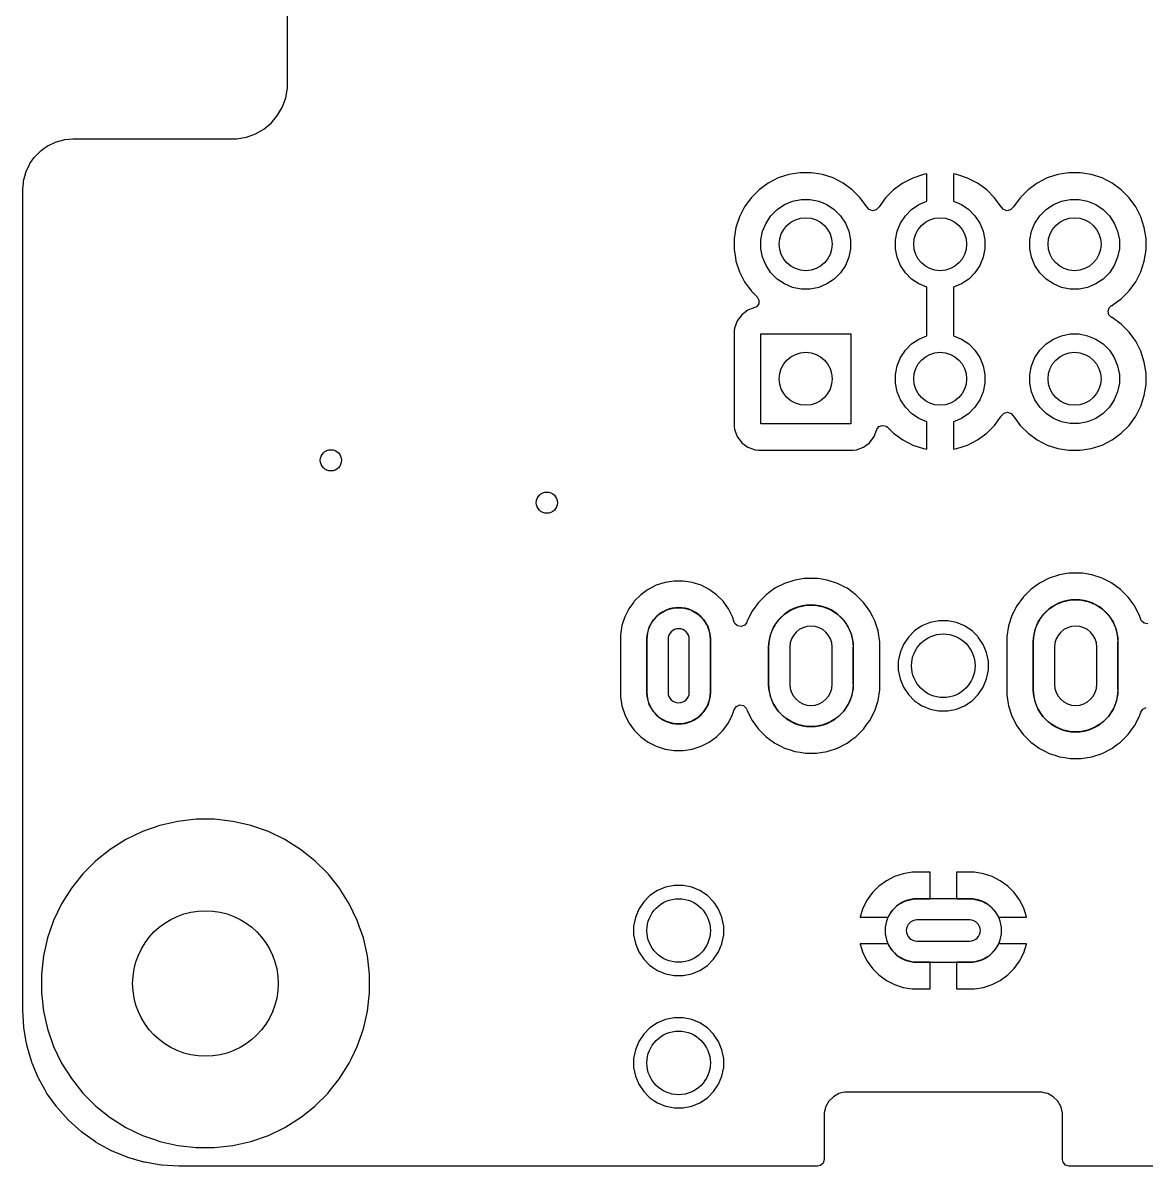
# Model space of a CAD drawing. Header units: inches. Extents: x 1.91 to 4.47, y -4.27 to -2.07.
# Drawn here: x 1.911 to 2.747, y -4.27 to -3.42 of the extents above; entities that cross this region are included whole.
import ezdxf

# ---------------------------------------------------------------- set-up
doc = ezdxf.new("R2010")
doc.units = ezdxf.units.IN
doc.header["$MEASUREMENT"] = 0
doc.layers.add('BLACK', color=250, linetype='CONTINUOUS')

msp = doc.modelspace()

# ---------------------------------------------------------------- linework, layer by layer
at = {"layer": 'BLACK', "linetype": 'CONTINUOUS'}
for p, q in [((2.10829, -3.46392), (2.10829, -2.87319)), ((2.10829, -3.46457), (2.10829, -3.46392)), ((2.10829, -3.46819), (2.10829, -3.46457)), ((2.10456, -3.48211), (2.10703, -3.47531)), ((2.10703, -3.47531), (2.10829, -3.46819)), ((2.10094, -3.48838), (2.10456, -3.48211)), ((2.09629, -3.49392), (2.10094, -3.48838)), ((2.08447, -3.50219), (2.09074, -3.49858)), ((2.09074, -3.49858), (2.09629, -3.49392)), ((1.93051, -3.51075), (1.93565, -3.50836)), ((1.93565, -3.50836), (1.93645, -3.50807)), ((1.93645, -3.50807), (1.94192, -3.5066)), ((1.94192, -3.5066), (1.94275, -3.50646)), ((1.94275, -3.50646), (1.94861, -3.50594)), ((1.94861, -3.50594), (1.94903, -3.50593)), ((1.94903, -3.50593), (2.07055, -3.50593)), ((2.07055, -3.50593), (2.07767, -3.50467)), ((2.07055, -3.50593), (2.07055, -3.50593)), ((2.07767, -3.50467), (2.08447, -3.50219)), ((1.91994, -3.51963), (1.92048, -3.51898)), ((1.92048, -3.51898), (1.92449, -3.51497)), ((1.92449, -3.51497), (1.92514, -3.51443)), ((1.92514, -3.51443), (1.92978, -3.51118)), ((1.92978, -3.51118), (1.93051, -3.51075)), ((1.91387, -3.53013), (1.91626, -3.525)), ((1.91626, -3.525), (1.91669, -3.52427)), ((1.91669, -3.52427), (1.91994, -3.51963)), ((1.91214, -3.53633), (1.91358, -3.53093)), ((1.91358, -3.53093), (1.91387, -3.53013)), ((2.47329, -3.53498), (2.46583, -3.53878)), ((2.48125, -3.53239), (2.47329, -3.53498)), ((2.4876, -3.53139), (2.48125, -3.53239)), ((2.48952, -3.53108), (2.4876, -3.53139)), ((2.49789, -3.53108), (2.48952, -3.53108)), ((2.4998, -3.53139), (2.49789, -3.53108)), ((2.50615, -3.53239), (2.4998, -3.53139)), ((2.51411, -3.53498), (2.50615, -3.53239)), ((2.50615, -3.53239), (2.50615, -3.53239)), ((2.50615, -3.53239), (2.50615, -3.53239)), ((2.52157, -3.53878), (2.51411, -3.53498)), ((2.51411, -3.53498), (2.51411, -3.53498)), ((2.51411, -3.53498), (2.51411, -3.53498)), ((2.5733, -3.535), (2.56584, -3.53879)), ((2.58125, -3.53241), (2.5733, -3.535)), ((2.58386, -3.532), (2.58125, -3.53241)), ((2.58386, -3.55228), (2.58386, -3.532)), ((2.58386, -3.532), (2.58386, -3.532)), ((2.60615, -3.53241), (2.60354, -3.532)), ((2.60354, -3.532), (2.60354, -3.55228)), ((2.6141, -3.535), (2.60615, -3.53241)), ((2.62156, -3.53879), (2.6141, -3.535)), ((2.67329, -3.53498), (2.66583, -3.53878)), ((2.68125, -3.53239), (2.67329, -3.53498)), ((2.6876, -3.53139), (2.68125, -3.53239)), ((2.68952, -3.53108), (2.6876, -3.53139)), ((2.69789, -3.53108), (2.68952, -3.53108)), ((2.6998, -3.53139), (2.69789, -3.53108)), ((2.70615, -3.53239), (2.6998, -3.53139)), ((2.71411, -3.53498), (2.70615, -3.53239)), ((2.70615, -3.53239), (2.70615, -3.53239)), ((2.70615, -3.53239), (2.70615, -3.53239)), ((2.72157, -3.53878), (2.71411, -3.53498)), ((2.71411, -3.53498), (2.71411, -3.53498)), ((2.71411, -3.53498), (2.71411, -3.53498)), ((1.91144, -3.54352), (1.91146, -3.54309)), ((1.91144, -3.58007), (1.91144, -3.54352)), ((1.91146, -3.54309), (1.91183, -3.53878)), ((1.91183, -3.53878), (1.91197, -3.53724)), ((1.91197, -3.53724), (1.91212, -3.5364)), ((1.91212, -3.5364), (1.91214, -3.53633)), ((2.45906, -3.5437), (2.45315, -3.54961)), ((2.46583, -3.53878), (2.45906, -3.5437)), ((2.52834, -3.5437), (2.52157, -3.53878)), ((2.53426, -3.54961), (2.52834, -3.5437)), ((2.55908, -3.54371), (2.55316, -3.54963)), ((2.56584, -3.53879), (2.55908, -3.54371)), ((2.55908, -3.54371), (2.55908, -3.54371)), ((2.62833, -3.54371), (2.62156, -3.53879)), ((2.63424, -3.54963), (2.62833, -3.54371)), ((2.62833, -3.54371), (2.62833, -3.54371)), ((2.65906, -3.5437), (2.65315, -3.54961)), ((2.66583, -3.53878), (2.65906, -3.5437)), ((2.72834, -3.5437), (2.72157, -3.53878)), ((2.73426, -3.54961), (2.72834, -3.5437)), ((2.45315, -3.54961), (2.44823, -3.55639)), ((2.47793, -3.55474), (2.48399, -3.55223)), ((2.48399, -3.55223), (2.49042, -3.55095)), ((2.49042, -3.55095), (2.49698, -3.55095)), ((2.49698, -3.55095), (2.50342, -3.55223)), ((2.50342, -3.55223), (2.50948, -3.55474)), ((2.53918, -3.55639), (2.53426, -3.54961)), ((2.55316, -3.54963), (2.54824, -3.5564)), ((2.55316, -3.54963), (2.55316, -3.54963)), ((2.57793, -3.55474), (2.58386, -3.55228)), ((2.60354, -3.55228), (2.60948, -3.55474)), ((2.63916, -3.5564), (2.63424, -3.54963)), ((2.63424, -3.54963), (2.63424, -3.54963)), ((2.65315, -3.54961), (2.64823, -3.55639)), ((2.67793, -3.55474), (2.68399, -3.55223)), ((2.68399, -3.55223), (2.69042, -3.55095)), ((2.69042, -3.55095), (2.69698, -3.55095)), ((2.69698, -3.55095), (2.70342, -3.55223)), ((2.70342, -3.55223), (2.70948, -3.55474)), ((2.73918, -3.55639), (2.73426, -3.54961)), ((2.44823, -3.55639), (2.44443, -3.56384)), ((2.46783, -3.56302), (2.47247, -3.55838)), ((2.47247, -3.55838), (2.47793, -3.55474)), ((2.50948, -3.55474), (2.51493, -3.55838)), ((2.51493, -3.55838), (2.51957, -3.56302)), ((2.53936, -3.55675), (2.53918, -3.55639)), ((2.53918, -3.55639), (2.53918, -3.55639)), ((2.53918, -3.55639), (2.53918, -3.55639)), ((2.5409, -3.55853), (2.53936, -3.55675)), ((2.5435, -3.55941), (2.5409, -3.55853)), ((2.54617, -3.55875), (2.5435, -3.55941)), ((2.54806, -3.55675), (2.54617, -3.55875)), ((2.54824, -3.5564), (2.54806, -3.55675)), ((2.56783, -3.56302), (2.57247, -3.55838)), ((2.57247, -3.55838), (2.57793, -3.55474)), ((2.60948, -3.55474), (2.61493, -3.55838)), ((2.61493, -3.55838), (2.61957, -3.56302)), ((2.63934, -3.55675), (2.63916, -3.5564)), ((2.64088, -3.55853), (2.63934, -3.55675)), ((2.64348, -3.55941), (2.64088, -3.55853)), ((2.64615, -3.55875), (2.64348, -3.55941)), ((2.64804, -3.55675), (2.64615, -3.55875)), ((2.64823, -3.55639), (2.64804, -3.55675)), ((2.66783, -3.56302), (2.67247, -3.55838)), ((2.67247, -3.55838), (2.67793, -3.55474)), ((2.70948, -3.55474), (2.71493, -3.55838)), ((2.71493, -3.55838), (2.71957, -3.56302)), ((2.74297, -3.56384), (2.73918, -3.55639)), ((2.73918, -3.55639), (2.73918, -3.55639)), ((2.73918, -3.55639), (2.73918, -3.55639)), ((2.44443, -3.56384), (2.44184, -3.5718)), ((2.46168, -3.57454), (2.46419, -3.56848)), ((2.46419, -3.56848), (2.46783, -3.56302)), ((2.51957, -3.56302), (2.52321, -3.56848)), ((2.52321, -3.56848), (2.52572, -3.57454)), ((2.56168, -3.57454), (2.56419, -3.56848)), ((2.56419, -3.56848), (2.56783, -3.56302)), ((2.61957, -3.56302), (2.62321, -3.56848)), ((2.62321, -3.56848), (2.62572, -3.57454)), ((2.66168, -3.57454), (2.66419, -3.56848)), ((2.66419, -3.56848), (2.66783, -3.56302)), ((2.71957, -3.56302), (2.72321, -3.56848)), ((2.72321, -3.56848), (2.72572, -3.57454)), ((2.74556, -3.5718), (2.74297, -3.56384)), ((2.44184, -3.5718), (2.44053, -3.58007)), ((2.4604, -3.58097), (2.46168, -3.57454)), ((2.52572, -3.57454), (2.527, -3.58097)), ((2.5604, -3.58097), (2.56168, -3.57454)), ((2.62572, -3.57454), (2.627, -3.58097)), ((2.6604, -3.58097), (2.66168, -3.57454)), ((2.72572, -3.57454), (2.727, -3.58097)), ((2.74687, -3.58007), (2.74556, -3.5718)), ((1.91144, -3.87454), (1.91144, -3.58007)), ((2.44053, -3.58007), (2.44053, -3.58844)), ((2.4604, -3.58753), (2.4604, -3.58097)), ((2.527, -3.58097), (2.527, -3.58753)), ((2.5604, -3.58753), (2.5604, -3.58097)), ((2.627, -3.58097), (2.627, -3.58753)), ((2.6604, -3.58753), (2.6604, -3.58097)), ((2.727, -3.58097), (2.727, -3.58753)), ((2.74687, -3.58844), (2.74687, -3.58007)), ((2.44053, -3.58844), (2.44145, -3.59421)), ((2.44145, -3.59421), (2.44184, -3.5967)), ((2.46168, -3.59397), (2.4604, -3.58753)), ((2.46419, -3.60003), (2.46168, -3.59397)), ((2.52572, -3.59397), (2.52321, -3.60003)), ((2.527, -3.58753), (2.52572, -3.59397)), ((2.56168, -3.59397), (2.5604, -3.58753)), ((2.56419, -3.60003), (2.56168, -3.59397)), ((2.62572, -3.59397), (2.62321, -3.60003)), ((2.627, -3.58753), (2.62572, -3.59397)), ((2.66168, -3.59397), (2.6604, -3.58753)), ((2.66419, -3.60003), (2.66168, -3.59397)), ((2.72572, -3.59397), (2.72321, -3.60003)), ((2.727, -3.58753), (2.72572, -3.59397)), ((2.74556, -3.5967), (2.74687, -3.58844)), ((2.44184, -3.5967), (2.44419, -3.60393)), ((2.44419, -3.60393), (2.44443, -3.60466)), ((2.46783, -3.60548), (2.46419, -3.60003)), ((2.52321, -3.60003), (2.51957, -3.60548)), ((2.56783, -3.60548), (2.56419, -3.60003)), ((2.62321, -3.60003), (2.61957, -3.60548)), ((2.66783, -3.60548), (2.66419, -3.60003)), ((2.72321, -3.60003), (2.71957, -3.60548)), ((2.74297, -3.60466), (2.74556, -3.5967)), ((2.44443, -3.60466), (2.44823, -3.61212)), ((2.44823, -3.61212), (2.45315, -3.61889)), ((2.47247, -3.61012), (2.46783, -3.60548)), ((2.47793, -3.61377), (2.47247, -3.61012)), ((2.51493, -3.61012), (2.50948, -3.61377)), ((2.51957, -3.60548), (2.51493, -3.61012)), ((2.57247, -3.61012), (2.56783, -3.60548)), ((2.57793, -3.61377), (2.57247, -3.61012)), ((2.61493, -3.61012), (2.60948, -3.61377)), ((2.61957, -3.60548), (2.61493, -3.61012)), ((2.67247, -3.61012), (2.66783, -3.60548)), ((2.67793, -3.61377), (2.67247, -3.61012)), ((2.71493, -3.61012), (2.70948, -3.61377)), ((2.71957, -3.60548), (2.71493, -3.61012)), ((2.73426, -3.61889), (2.73918, -3.61212)), ((2.73918, -3.61212), (2.74297, -3.60466)), ((2.73918, -3.61212), (2.73918, -3.61212)), ((2.73918, -3.61212), (2.73918, -3.61212)), ((2.45315, -3.61889), (2.45762, -3.62336)), ((2.48399, -3.61628), (2.47793, -3.61377)), ((2.49042, -3.61756), (2.48399, -3.61628)), ((2.49698, -3.61756), (2.49042, -3.61756)), ((2.50342, -3.61628), (2.49698, -3.61756)), ((2.50948, -3.61377), (2.50342, -3.61628)), ((2.58386, -3.61622), (2.57793, -3.61377)), ((2.58386, -3.65228), (2.58386, -3.61622)), ((2.60948, -3.61377), (2.60354, -3.61622)), ((2.60354, -3.61622), (2.60354, -3.65228)), ((2.68399, -3.61628), (2.67793, -3.61377)), ((2.69042, -3.61756), (2.68399, -3.61628)), ((2.69698, -3.61756), (2.69042, -3.61756)), ((2.70342, -3.61628), (2.69698, -3.61756)), ((2.70948, -3.61377), (2.70342, -3.61628)), ((2.72834, -3.62481), (2.73426, -3.61889)), ((2.73426, -3.61889), (2.73426, -3.61889)), ((2.73426, -3.61889), (2.73426, -3.61889)), ((2.45874, -3.62852), (2.45709, -3.63072)), ((2.45762, -3.62336), (2.45893, -3.62577)), ((2.45893, -3.62577), (2.45874, -3.62852)), ((2.72157, -3.62973), (2.72323, -3.62852)), ((2.72323, -3.62852), (2.72834, -3.62481)), ((2.72834, -3.62481), (2.72834, -3.62481)), ((2.72834, -3.62481), (2.72834, -3.62481)), ((2.44616, -3.63671), (2.44276, -3.64125)), ((2.4507, -3.63332), (2.44616, -3.63671)), ((2.44616, -3.63671), (2.44616, -3.63671)), ((2.45587, -3.63139), (2.4507, -3.63332)), ((2.4507, -3.63332), (2.4507, -3.63332)), ((2.45709, -3.63072), (2.45587, -3.63139)), ((2.71856, -3.63404), (2.71945, -3.63144)), ((2.71922, -3.63671), (2.71856, -3.63404)), ((2.72122, -3.6386), (2.71922, -3.63671)), ((2.71945, -3.63144), (2.72122, -3.6299)), ((2.72122, -3.6299), (2.72157, -3.62973)), ((2.44078, -3.64656), (2.44053, -3.6489)), ((2.44276, -3.64125), (2.44078, -3.64656)), ((2.44276, -3.64125), (2.44276, -3.64125)), ((2.72154, -3.63876), (2.72122, -3.6386)), ((2.72157, -3.63878), (2.72154, -3.63876)), ((2.72834, -3.6437), (2.72157, -3.63878)), ((2.73426, -3.64961), (2.72834, -3.6437)), ((2.44053, -3.6489), (2.44053, -3.6489)), ((2.44053, -3.6489), (2.44053, -3.7196)), ((2.46024, -3.71772), (2.46024, -3.65079)), ((2.46024, -3.65079), (2.52717, -3.65079)), ((2.52717, -3.65079), (2.52717, -3.71772)), ((2.57247, -3.65838), (2.57793, -3.65474)), ((2.57793, -3.65474), (2.58386, -3.65228)), ((2.60354, -3.65228), (2.60948, -3.65474)), ((2.60948, -3.65474), (2.61493, -3.65838)), ((2.67247, -3.65838), (2.67793, -3.65474)), ((2.67793, -3.65474), (2.68399, -3.65223)), ((2.68399, -3.65223), (2.69042, -3.65095)), ((2.69042, -3.65095), (2.69698, -3.65095)), ((2.69698, -3.65095), (2.70342, -3.65223)), ((2.70342, -3.65223), (2.70948, -3.65474)), ((2.70948, -3.65474), (2.71493, -3.65838)), ((2.73918, -3.65639), (2.73426, -3.64961)), ((2.56419, -3.66848), (2.56783, -3.66302)), ((2.56783, -3.66302), (2.57247, -3.65838)), ((2.61493, -3.65838), (2.61957, -3.66302)), ((2.61957, -3.66302), (2.62321, -3.66848)), ((2.66419, -3.66848), (2.66783, -3.66302)), ((2.66783, -3.66302), (2.67247, -3.65838)), ((2.71493, -3.65838), (2.71957, -3.66302)), ((2.71957, -3.66302), (2.72321, -3.66848)), ((2.73918, -3.65639), (2.73918, -3.65639)), ((2.74297, -3.66384), (2.73918, -3.65639)), ((2.73918, -3.65639), (2.73918, -3.65639)), ((2.56168, -3.67454), (2.56419, -3.66848)), ((2.62321, -3.66848), (2.62572, -3.67454)), ((2.66168, -3.67454), (2.66419, -3.66848)), ((2.72321, -3.66848), (2.72572, -3.67454)), ((2.74556, -3.6718), (2.74297, -3.66384)), ((2.74687, -3.68007), (2.74556, -3.6718)), ((2.5604, -3.68097), (2.56168, -3.67454)), ((2.62572, -3.67454), (2.627, -3.68097)), ((2.6604, -3.68097), (2.66168, -3.67454)), ((2.72572, -3.67454), (2.727, -3.68097)), ((2.74687, -3.68844), (2.74687, -3.68007)), ((2.5604, -3.68753), (2.5604, -3.68097)), ((2.56168, -3.69397), (2.5604, -3.68753)), ((2.627, -3.68753), (2.62572, -3.69397)), ((2.627, -3.68097), (2.627, -3.68753)), ((2.6604, -3.68753), (2.6604, -3.68097)), ((2.66168, -3.69397), (2.6604, -3.68753)), ((2.727, -3.68753), (2.72572, -3.69397)), ((2.727, -3.68097), (2.727, -3.68753)), ((2.74556, -3.6967), (2.74687, -3.68844)), ((2.56419, -3.70003), (2.56168, -3.69397)), ((2.62572, -3.69397), (2.62321, -3.70003)), ((2.66419, -3.70003), (2.66168, -3.69397)), ((2.72572, -3.69397), (2.72321, -3.70003)), ((2.74297, -3.70466), (2.74556, -3.6967)), ((2.56783, -3.70548), (2.56419, -3.70003)), ((2.57247, -3.71012), (2.56783, -3.70548)), ((2.61957, -3.70548), (2.61493, -3.71012)), ((2.62321, -3.70003), (2.61957, -3.70548)), ((2.66783, -3.70548), (2.66419, -3.70003)), ((2.67247, -3.71012), (2.66783, -3.70548)), ((2.71957, -3.70548), (2.71493, -3.71012)), ((2.72321, -3.70003), (2.71957, -3.70548)), ((2.73918, -3.71212), (2.74297, -3.70466)), ((2.57793, -3.71377), (2.57247, -3.71012)), ((2.58386, -3.71622), (2.57793, -3.71377)), ((2.60948, -3.71377), (2.60354, -3.71622)), ((2.61493, -3.71012), (2.60948, -3.71377)), ((2.63424, -3.71888), (2.63916, -3.71211)), ((2.63916, -3.71211), (2.63934, -3.71175)), ((2.63934, -3.71175), (2.64123, -3.70975)), ((2.64123, -3.70975), (2.6439, -3.70909)), ((2.6439, -3.70909), (2.6465, -3.70998)), ((2.6465, -3.70998), (2.64804, -3.71175)), ((2.64804, -3.71175), (2.64823, -3.71212)), ((2.64823, -3.71212), (2.65315, -3.71889)), ((2.67793, -3.71377), (2.67247, -3.71012)), ((2.68399, -3.71628), (2.67793, -3.71377)), ((2.70948, -3.71377), (2.70342, -3.71628)), ((2.71493, -3.71012), (2.70948, -3.71377)), ((2.73426, -3.71889), (2.73918, -3.71212)), ((2.73918, -3.71212), (2.73918, -3.71212)), ((2.73918, -3.71212), (2.73918, -3.71212)), ((2.44053, -3.7196), (2.44053, -3.7196)), ((2.44053, -3.7196), (2.44078, -3.72195)), ((2.44078, -3.72195), (2.44276, -3.72726)), ((2.52717, -3.71772), (2.46024, -3.71772)), ((2.54464, -3.72726), (2.54657, -3.72206)), ((2.54657, -3.72206), (2.54822, -3.71986)), ((2.54822, -3.71986), (2.5508, -3.7189)), ((2.5508, -3.7189), (2.55349, -3.71948)), ((2.55349, -3.71948), (2.5546, -3.72032)), ((2.5546, -3.72032), (2.55908, -3.72479)), ((2.58386, -3.73651), (2.58386, -3.71622)), ((2.60354, -3.71622), (2.60354, -3.73651)), ((2.62833, -3.72479), (2.63424, -3.71888)), ((2.63424, -3.71888), (2.63424, -3.71888)), ((2.65315, -3.71889), (2.65906, -3.72481)), ((2.69042, -3.71756), (2.68399, -3.71628)), ((2.69698, -3.71756), (2.69042, -3.71756)), ((2.70342, -3.71628), (2.69698, -3.71756)), ((2.72834, -3.72481), (2.73426, -3.71889)), ((2.73426, -3.71889), (2.73426, -3.71889)), ((2.73426, -3.71889), (2.73426, -3.71889)), ((2.44276, -3.72726), (2.44276, -3.72726)), ((2.44276, -3.72726), (2.44616, -3.73179)), ((2.54124, -3.73179), (2.54464, -3.72726)), ((2.55908, -3.72479), (2.55908, -3.72479)), ((2.55908, -3.72479), (2.56584, -3.72971)), ((2.56584, -3.72971), (2.5733, -3.73351)), ((2.6141, -3.73351), (2.62156, -3.72971)), ((2.62156, -3.72971), (2.62833, -3.72479)), ((2.62833, -3.72479), (2.62833, -3.72479)), ((2.65906, -3.72481), (2.66583, -3.72973)), ((2.66583, -3.72973), (2.66583, -3.72973)), ((2.66583, -3.72973), (2.66583, -3.72973)), ((2.66583, -3.72973), (2.67329, -3.73353)), ((2.71411, -3.73353), (2.72157, -3.72973)), ((2.72157, -3.72973), (2.72359, -3.72826)), ((2.72359, -3.72826), (2.72834, -3.72481)), ((2.72834, -3.72481), (2.72834, -3.72481)), ((2.72834, -3.72481), (2.72834, -3.72481)), ((2.44616, -3.73179), (2.44616, -3.73179)), ((2.44616, -3.73179), (2.4507, -3.73519)), ((2.4507, -3.73519), (2.4507, -3.73519)), ((2.4507, -3.73519), (2.456, -3.73717)), ((2.456, -3.73717), (2.456, -3.73717)), ((2.456, -3.73717), (2.45628, -3.7372)), ((2.45628, -3.7372), (2.45835, -3.73742)), ((2.45835, -3.73742), (2.52905, -3.73742)), ((2.52905, -3.73742), (2.5314, -3.73717)), ((2.5314, -3.73717), (2.53671, -3.73519)), ((2.53671, -3.73519), (2.54124, -3.73179)), ((2.5733, -3.73351), (2.58125, -3.73609)), ((2.58125, -3.73609), (2.58386, -3.73651)), ((2.60354, -3.73651), (2.60615, -3.73609)), ((2.60615, -3.73609), (2.6141, -3.73351)), ((2.60615, -3.73609), (2.60615, -3.73609)), ((2.67329, -3.73353), (2.68125, -3.73611)), ((2.68125, -3.73611), (2.68952, -3.73742)), ((2.68952, -3.73742), (2.68952, -3.73742)), ((2.68952, -3.73742), (2.69789, -3.73742)), ((2.69789, -3.73742), (2.70615, -3.73611)), ((2.69789, -3.73742), (2.69789, -3.73742)), ((2.70615, -3.73611), (2.71411, -3.73353)), ((2.49265, -3.83281), (2.48565, -3.83392)), ((2.49361, -3.83266), (2.49265, -3.83281)), ((2.50167, -3.83266), (2.49361, -3.83266)), ((2.50276, -3.83283), (2.50167, -3.83266)), ((2.50963, -3.83392), (2.50276, -3.83283)), ((2.67483, -3.83247), (2.66765, -3.83613)), ((2.6825, -3.82998), (2.67483, -3.83247)), ((2.6895, -3.82887), (2.6825, -3.82998)), ((2.69046, -3.82872), (2.6895, -3.82887)), ((2.69852, -3.82872), (2.69046, -3.82872)), ((2.69961, -3.82889), (2.69852, -3.82872)), ((2.70648, -3.82998), (2.69961, -3.82889)), ((2.71414, -3.83247), (2.70648, -3.82998)), ((2.71908, -3.83499), (2.71414, -3.83247)), ((2.37514, -3.84189), (2.37099, -3.84491)), ((2.3765, -3.8409), (2.37514, -3.84189)), ((2.38258, -3.8378), (2.3765, -3.8409)), ((2.38907, -3.83569), (2.38258, -3.8378)), ((2.39424, -3.83487), (2.38907, -3.83569)), ((2.3958, -3.83463), (2.39424, -3.83487)), ((2.40262, -3.83463), (2.3958, -3.83463)), ((2.40418, -3.83487), (2.40262, -3.83463)), ((2.40936, -3.83569), (2.40418, -3.83487)), ((2.41584, -3.8378), (2.40936, -3.83569)), ((2.40936, -3.83569), (2.40936, -3.83569)), ((2.40936, -3.83569), (2.40936, -3.83569)), ((2.42192, -3.8409), (2.41584, -3.8378)), ((2.42744, -3.84491), (2.42192, -3.8409)), ((2.4708, -3.84007), (2.46428, -3.8448)), ((2.47798, -3.83641), (2.4708, -3.84007)), ((2.48565, -3.83392), (2.47798, -3.83641)), ((2.51729, -3.83641), (2.50963, -3.83392)), ((2.52223, -3.83892), (2.51729, -3.83641)), ((2.52447, -3.84007), (2.52223, -3.83892)), ((2.53099, -3.8448), (2.52447, -3.84007)), ((2.52447, -3.84007), (2.52447, -3.84007)), ((2.52447, -3.84007), (2.52447, -3.84007)), ((2.66113, -3.84087), (2.65543, -3.84657)), ((2.66765, -3.83613), (2.66113, -3.84087)), ((2.72132, -3.83613), (2.71908, -3.83499)), ((2.72784, -3.84087), (2.72132, -3.83613)), ((2.72132, -3.83613), (2.72132, -3.83613)), ((2.72132, -3.83613), (2.72132, -3.83613)), ((2.73354, -3.84657), (2.72784, -3.84087)), ((2.3656, -3.8505), (2.36216, -3.85524)), ((2.36616, -3.84973), (2.3656, -3.8505)), ((2.37099, -3.84491), (2.36616, -3.84973)), ((2.36616, -3.84973), (2.36616, -3.84973)), ((2.36616, -3.84973), (2.36616, -3.84973)), ((2.37099, -3.84491), (2.37099, -3.84491)), ((2.37099, -3.84491), (2.37099, -3.84491)), ((2.43226, -3.84973), (2.42744, -3.84491)), ((2.43627, -3.85524), (2.43226, -3.84973)), ((2.45858, -3.8505), (2.45385, -3.85702)), ((2.46428, -3.8448), (2.45858, -3.8505)), ((2.53669, -3.8505), (2.53099, -3.8448)), ((2.54014, -3.85524), (2.53669, -3.8505)), ((2.65543, -3.84657), (2.6507, -3.85309)), ((2.67964, -3.85214), (2.68535, -3.84978)), ((2.68535, -3.84978), (2.6914, -3.84858)), ((2.6914, -3.84858), (2.69758, -3.84858)), ((2.69758, -3.84858), (2.70363, -3.84978)), ((2.70363, -3.84978), (2.70934, -3.85214)), ((2.73797, -3.85267), (2.73354, -3.84657)), ((2.36216, -3.85524), (2.35906, -3.86132)), ((2.38483, -3.85921), (2.39017, -3.85613)), ((2.39017, -3.85613), (2.39613, -3.85453)), ((2.39613, -3.85453), (2.4023, -3.85453)), ((2.4023, -3.85453), (2.40825, -3.85613)), ((2.40825, -3.85613), (2.41359, -3.85921)), ((2.43937, -3.86132), (2.43627, -3.85524)), ((2.45385, -3.85702), (2.45019, -3.8642)), ((2.47766, -3.85951), (2.48279, -3.85608)), ((2.48279, -3.85608), (2.48849, -3.85372)), ((2.48849, -3.85372), (2.49455, -3.85251)), ((2.49455, -3.85251), (2.50072, -3.85251)), ((2.50072, -3.85251), (2.50678, -3.85372)), ((2.50678, -3.85372), (2.51248, -3.85608)), ((2.51248, -3.85608), (2.51762, -3.85951)), ((2.54143, -3.85702), (2.54014, -3.85524)), ((2.54362, -3.86132), (2.54143, -3.85702)), ((2.6507, -3.85309), (2.64704, -3.86027)), ((2.67014, -3.85994), (2.67451, -3.85557)), ((2.67451, -3.85557), (2.67964, -3.85214)), ((2.70934, -3.85214), (2.71447, -3.85557)), ((2.71447, -3.85557), (2.71883, -3.85994)), ((2.73828, -3.85309), (2.73797, -3.85267)), ((2.74194, -3.86027), (2.73828, -3.85309)), ((2.35906, -3.86132), (2.35695, -3.86781)), ((2.37739, -3.86891), (2.38047, -3.86357)), ((2.38047, -3.86357), (2.38483, -3.85921)), ((2.41359, -3.85921), (2.41795, -3.86357)), ((2.41795, -3.86357), (2.42104, -3.86891)), ((2.4406, -3.86513), (2.43937, -3.86132)), ((2.44106, -3.86614), (2.4406, -3.86513)), ((2.44309, -3.868), (2.44106, -3.86614)), ((2.44834, -3.8674), (2.4458, -3.86847)), ((2.44989, -3.86513), (2.44834, -3.8674)), ((2.45019, -3.8642), (2.44989, -3.86513)), ((2.46986, -3.86901), (2.47329, -3.86388)), ((2.47329, -3.86388), (2.47766, -3.85951)), ((2.51762, -3.85951), (2.52198, -3.86388)), ((2.52198, -3.86388), (2.52541, -3.86901)), ((2.54509, -3.8642), (2.54362, -3.86132)), ((2.5475, -3.87163), (2.54509, -3.8642)), ((2.5863, -3.86544), (2.5802, -3.86796)), ((2.59276, -3.86415), (2.5863, -3.86544)), ((2.5863, -3.86544), (2.5863, -3.86544)), ((2.59277, -3.86415), (2.59276, -3.86415)), ((2.59936, -3.86415), (2.59277, -3.86415)), ((2.60583, -3.86544), (2.59936, -3.86415)), ((2.59936, -3.86415), (2.59936, -3.86415)), ((2.61192, -3.86796), (2.60583, -3.86544)), ((2.60583, -3.86544), (2.60583, -3.86544)), ((2.64704, -3.86027), (2.64455, -3.86793)), ((2.66435, -3.87078), (2.66671, -3.86507)), ((2.66671, -3.86507), (2.67014, -3.85994)), ((2.71883, -3.85994), (2.72227, -3.86507)), ((2.72227, -3.86507), (2.72463, -3.87078)), ((2.74288, -3.86316), (2.74194, -3.86027)), ((2.74334, -3.86417), (2.74288, -3.86316)), ((2.74537, -3.86603), (2.74334, -3.86417)), ((2.74808, -3.8665), (2.74537, -3.86603)), ((1.91144, -4.127), (1.91144, -3.87454)), ((2.35695, -3.86781), (2.35589, -3.87454)), ((2.35589, -3.87454), (2.35589, -3.92073)), ((2.37559, -3.87795), (2.37579, -3.87487)), ((2.37579, -3.87487), (2.37739, -3.86891)), ((2.42104, -3.86891), (2.42263, -3.87487)), ((2.42263, -3.87487), (2.42283, -3.87795)), ((2.4458, -3.86847), (2.44309, -3.868)), ((2.46629, -3.88077), (2.4675, -3.87472)), ((2.4675, -3.87472), (2.46986, -3.86901)), ((2.52541, -3.86901), (2.52778, -3.87472)), ((2.52778, -3.87472), (2.52898, -3.88077)), ((2.54758, -3.87187), (2.5475, -3.87163)), ((2.54884, -3.87983), (2.54758, -3.87187)), ((2.57472, -3.87163), (2.57005, -3.87629)), ((2.5802, -3.86796), (2.57472, -3.87163)), ((2.61741, -3.87163), (2.61192, -3.86796)), ((2.62167, -3.87589), (2.61741, -3.87163)), ((2.62207, -3.87629), (2.62167, -3.87589)), ((2.64455, -3.86793), (2.64329, -3.87589)), ((2.64329, -3.87589), (2.64329, -3.91938)), ((2.66314, -3.87683), (2.66435, -3.87078)), ((2.72463, -3.87078), (2.72583, -3.87683)), ((2.37559, -3.91732), (2.37559, -3.87795)), ((2.37559, -3.87795), (2.37559, -3.91732)), ((2.42283, -3.87795), (2.42283, -3.91732)), ((2.42283, -3.91732), (2.42283, -3.87795)), ((2.46614, -3.88386), (2.46629, -3.88077)), ((2.46614, -3.91142), (2.46614, -3.88386)), ((2.46614, -3.88386), (2.46614, -3.91142)), ((2.52898, -3.88077), (2.52913, -3.88386)), ((2.52913, -3.88386), (2.52913, -3.91142)), ((2.52913, -3.91142), (2.52913, -3.88386)), ((2.54884, -3.89434), (2.54884, -3.87983)), ((2.56639, -3.88178), (2.56387, -3.88787)), ((2.57005, -3.87629), (2.56639, -3.88178)), ((2.62574, -3.88178), (2.62207, -3.87629)), ((2.62207, -3.87629), (2.62207, -3.87629)), ((2.62207, -3.87629), (2.62207, -3.87629)), ((2.62826, -3.88787), (2.62574, -3.88178)), ((2.66299, -3.87992), (2.66314, -3.87683)), ((2.66299, -3.91535), (2.66299, -3.87992)), ((2.66299, -3.87992), (2.66299, -3.91535)), ((2.72583, -3.87683), (2.72598, -3.87992)), ((2.72598, -3.87992), (2.72598, -3.91535)), ((2.72598, -3.91535), (2.72598, -3.87992)), ((2.56387, -3.88787), (2.56258, -3.89434)), ((2.56387, -3.88787), (2.56387, -3.88787)), ((2.62955, -3.89434), (2.62826, -3.88787)), ((2.54884, -3.91545), (2.54884, -3.89434)), ((2.56258, -3.89434), (2.56258, -3.90094)), ((2.56258, -3.90094), (2.56387, -3.9074)), ((2.62826, -3.9074), (2.62955, -3.90094)), ((2.62955, -3.90094), (2.62955, -3.89434)), ((2.56387, -3.9074), (2.56387, -3.9074)), ((2.56387, -3.9074), (2.56639, -3.9135)), ((2.62574, -3.9135), (2.62826, -3.9074)), ((2.37579, -3.92041), (2.37559, -3.91732)), ((2.42283, -3.91732), (2.42263, -3.92041)), ((2.46629, -3.9145), (2.46614, -3.91142)), ((2.4675, -3.92056), (2.46629, -3.9145)), ((2.52898, -3.9145), (2.52778, -3.92056)), ((2.52913, -3.91142), (2.52898, -3.9145)), ((2.54758, -3.92341), (2.54884, -3.91545)), ((2.56639, -3.9135), (2.57005, -3.91898)), ((2.62207, -3.91898), (2.62574, -3.9135)), ((2.66314, -3.91844), (2.66299, -3.91535)), ((2.66435, -3.9245), (2.66314, -3.91844)), ((2.72583, -3.91844), (2.72463, -3.9245)), ((2.72598, -3.91535), (2.72583, -3.91844)), ((2.35589, -3.92073), (2.35693, -3.92731)), ((2.37739, -3.92636), (2.37579, -3.92041)), ((2.38047, -3.9317), (2.37739, -3.92636)), ((2.42104, -3.92636), (2.41795, -3.9317)), ((2.42263, -3.92041), (2.42104, -3.92636)), ((2.44215, -3.92788), (2.44469, -3.92681)), ((2.44469, -3.92681), (2.4474, -3.92728)), ((2.46986, -3.92626), (2.4675, -3.92056)), ((2.47329, -3.9314), (2.46986, -3.92626)), ((2.52541, -3.92626), (2.52198, -3.9314)), ((2.52778, -3.92056), (2.52541, -3.92626)), ((2.54509, -3.93107), (2.54758, -3.92341)), ((2.57005, -3.91898), (2.57472, -3.92365)), ((2.57472, -3.92365), (2.57837, -3.92608)), ((2.57837, -3.92608), (2.5802, -3.92731)), ((2.61192, -3.92731), (2.61741, -3.92365)), ((2.61741, -3.92365), (2.62207, -3.91898)), ((2.64329, -3.91938), (2.64455, -3.92734)), ((2.66671, -3.9302), (2.66435, -3.9245)), ((2.72463, -3.9245), (2.72227, -3.9302)), ((2.35693, -3.92731), (2.35695, -3.92747)), ((2.35695, -3.92747), (2.35906, -3.93395)), ((2.35906, -3.93395), (2.36216, -3.94003)), ((2.38483, -3.93606), (2.38047, -3.9317)), ((2.41795, -3.9317), (2.41359, -3.93606)), ((2.43627, -3.94003), (2.43937, -3.93395)), ((2.43937, -3.93395), (2.4406, -3.93015)), ((2.4406, -3.93015), (2.44215, -3.92788)), ((2.4474, -3.92728), (2.44943, -3.92914)), ((2.44943, -3.92914), (2.44989, -3.93015)), ((2.44989, -3.93015), (2.45019, -3.93107)), ((2.45019, -3.93107), (2.45385, -3.93825)), ((2.47766, -3.93576), (2.47329, -3.9314)), ((2.52198, -3.9314), (2.51762, -3.93576)), ((2.54143, -3.93825), (2.54509, -3.93107)), ((2.5802, -3.92731), (2.5802, -3.92731)), ((2.5802, -3.92731), (2.5802, -3.92731)), ((2.5802, -3.92731), (2.58158, -3.92788)), ((2.58158, -3.92788), (2.5863, -3.92984)), ((2.5863, -3.92984), (2.59251, -3.93107)), ((2.59251, -3.93107), (2.59276, -3.93112)), ((2.59276, -3.93112), (2.59277, -3.93112)), ((2.59277, -3.93112), (2.59277, -3.93112)), ((2.59277, -3.93112), (2.59936, -3.93112)), ((2.59936, -3.93112), (2.60583, -3.92984)), ((2.59936, -3.93112), (2.59936, -3.93112)), ((2.60583, -3.92984), (2.61192, -3.92731)), ((2.64455, -3.92734), (2.64704, -3.93501)), ((2.64704, -3.93501), (2.6507, -3.94219)), ((2.67014, -3.93534), (2.66671, -3.9302)), ((2.67451, -3.9397), (2.67014, -3.93534)), ((2.71883, -3.93534), (2.71447, -3.9397)), ((2.72227, -3.9302), (2.71883, -3.93534)), ((2.73828, -3.94219), (2.74194, -3.93501)), ((2.74194, -3.93501), (2.74288, -3.93212)), ((2.74288, -3.93212), (2.74443, -3.92985)), ((2.74443, -3.92985), (2.74696, -3.92877)), ((2.36216, -3.94003), (2.36616, -3.94555)), ((2.39017, -3.93915), (2.38483, -3.93606)), ((2.39613, -3.94074), (2.39017, -3.93915)), ((2.4023, -3.94074), (2.39613, -3.94074)), ((2.40825, -3.93915), (2.4023, -3.94074)), ((2.41359, -3.93606), (2.40825, -3.93915)), ((2.43226, -3.94555), (2.43627, -3.94003)), ((2.45385, -3.93825), (2.45858, -3.94477)), ((2.48279, -3.93919), (2.47766, -3.93576)), ((2.48849, -3.94156), (2.48279, -3.93919)), ((2.49455, -3.94276), (2.48849, -3.94156)), ((2.50072, -3.94276), (2.49455, -3.94276)), ((2.50678, -3.94156), (2.50072, -3.94276)), ((2.51248, -3.93919), (2.50678, -3.94156)), ((2.51762, -3.93576), (2.51248, -3.93919)), ((2.53669, -3.94477), (2.53877, -3.94191)), ((2.53877, -3.94191), (2.54143, -3.93825)), ((2.6507, -3.94219), (2.65543, -3.94871)), ((2.67964, -3.94313), (2.67451, -3.9397)), ((2.68535, -3.94549), (2.67964, -3.94313)), ((2.70934, -3.94313), (2.70363, -3.94549)), ((2.71447, -3.9397), (2.70934, -3.94313)), ((2.73584, -3.94555), (2.73828, -3.94219)), ((2.36616, -3.94555), (2.37099, -3.95037)), ((2.37099, -3.95037), (2.3765, -3.95438)), ((2.42192, -3.95438), (2.42744, -3.95037)), ((2.42744, -3.95037), (2.43226, -3.94555)), ((2.45858, -3.94477), (2.46428, -3.95047)), ((2.46428, -3.95047), (2.46966, -3.95438)), ((2.52447, -3.95521), (2.52813, -3.95255)), ((2.52813, -3.95255), (2.53099, -3.95047)), ((2.53099, -3.95047), (2.53669, -3.94477)), ((2.53099, -3.95047), (2.53099, -3.95047)), ((2.53099, -3.95047), (2.53099, -3.95047)), ((2.53669, -3.94477), (2.53669, -3.94477)), ((2.53669, -3.94477), (2.53669, -3.94477)), ((2.65543, -3.94871), (2.66113, -3.95441)), ((2.6914, -3.9467), (2.68535, -3.94549)), ((2.69758, -3.9467), (2.6914, -3.9467)), ((2.70363, -3.94549), (2.69758, -3.9467)), ((2.72784, -3.95441), (2.73354, -3.94871)), ((2.73354, -3.94871), (2.73584, -3.94555)), ((2.73354, -3.94871), (2.73354, -3.94871)), ((2.73354, -3.94871), (2.73354, -3.94871)), ((2.3765, -3.95438), (2.38258, -3.95748)), ((2.38258, -3.95748), (2.38907, -3.95958)), ((2.38907, -3.95958), (2.3958, -3.96065)), ((2.3958, -3.96065), (2.3958, -3.96065)), ((2.3958, -3.96065), (2.40262, -3.96065)), ((2.40262, -3.96065), (2.40936, -3.95958)), ((2.40262, -3.96065), (2.40262, -3.96065)), ((2.40936, -3.95958), (2.41584, -3.95748)), ((2.41584, -3.95748), (2.42192, -3.95438)), ((2.46966, -3.95438), (2.4708, -3.95521)), ((2.4708, -3.95521), (2.47525, -3.95748)), ((2.47525, -3.95748), (2.47798, -3.95887)), ((2.47798, -3.95887), (2.47798, -3.95887)), ((2.47798, -3.95887), (2.47798, -3.95887)), ((2.47798, -3.95887), (2.48209, -3.9602)), ((2.48209, -3.9602), (2.48565, -3.96136)), ((2.50963, -3.96136), (2.51729, -3.95887)), ((2.51729, -3.95887), (2.52447, -3.95521)), ((2.66113, -3.95441), (2.66723, -3.95884)), ((2.66723, -3.95884), (2.66765, -3.95915)), ((2.66765, -3.95915), (2.67199, -3.96136)), ((2.71414, -3.9628), (2.72132, -3.95915)), ((2.72132, -3.95915), (2.72498, -3.95649)), ((2.72498, -3.95649), (2.72784, -3.95441)), ((2.72784, -3.95441), (2.72784, -3.95441)), ((2.72784, -3.95441), (2.72784, -3.95441)), ((2.48565, -3.96136), (2.48963, -3.96199)), ((2.48963, -3.96199), (2.49361, -3.96262)), ((2.49361, -3.96262), (2.49361, -3.96262)), ((2.49361, -3.96262), (2.50167, -3.96262)), ((2.50167, -3.96262), (2.50963, -3.96136)), ((2.50167, -3.96262), (2.50167, -3.96262)), ((2.67199, -3.96136), (2.67483, -3.9628)), ((2.67483, -3.9628), (2.67483, -3.9628)), ((2.67483, -3.9628), (2.67483, -3.9628)), ((2.67483, -3.9628), (2.67894, -3.96414)), ((2.67894, -3.96414), (2.6825, -3.96529)), ((2.6825, -3.96529), (2.68648, -3.96592)), ((2.68648, -3.96592), (2.69046, -3.96656)), ((2.69046, -3.96656), (2.69046, -3.96656)), ((2.69046, -3.96656), (2.69852, -3.96656)), ((2.69852, -3.96656), (2.70648, -3.96529)), ((2.69852, -3.96656), (2.69852, -3.96656)), ((2.70648, -3.96529), (2.71414, -3.9628)), ((2.04039, -4.01179), (2.02677, -4.01333)), ((2.0541, -4.01179), (2.04039, -4.01179)), ((2.04039, -4.01179), (2.04039, -4.01179)), ((2.06772, -4.01333), (2.0541, -4.01179)), ((2.0541, -4.01179), (2.0541, -4.01179)), ((2.0134, -4.01638), (2.00046, -4.02091)), ((2.02676, -4.01333), (2.0134, -4.01638)), ((2.0134, -4.01638), (2.0134, -4.01638)), ((2.02677, -4.01333), (2.02676, -4.01333)), ((2.07106, -4.01409), (2.06772, -4.01333)), ((2.06772, -4.01333), (2.06772, -4.01333)), ((2.06772, -4.01333), (2.06772, -4.01333)), ((2.08109, -4.01638), (2.07106, -4.01409)), ((2.09403, -4.02091), (2.08109, -4.01638)), ((2.08109, -4.01638), (2.08109, -4.01638)), ((1.98811, -4.02685), (1.9765, -4.03415)), ((2.00046, -4.02091), (1.98811, -4.02685)), ((2.10638, -4.02685), (2.09403, -4.02091)), ((2.11799, -4.03415), (2.10638, -4.02685)), ((1.9765, -4.03415), (1.96578, -4.0427)), ((1.9765, -4.03415), (1.9765, -4.03415)), ((2.12871, -4.0427), (2.11799, -4.03415)), ((2.11799, -4.03415), (2.11799, -4.03415)), ((1.96578, -4.0427), (1.95608, -4.05239)), ((2.13841, -4.05239), (2.12871, -4.0427)), ((1.95608, -4.05239), (1.94753, -4.06311)), ((2.14695, -4.06311), (2.13841, -4.05239)), ((2.55975, -4.05435), (2.55368, -4.05745)), ((2.56624, -4.05225), (2.55975, -4.05435)), ((2.57297, -4.05118), (2.56624, -4.05225)), ((2.58622, -4.05118), (2.57297, -4.05118)), ((2.58622, -4.07087), (2.58622, -4.05118)), ((2.61916, -4.05118), (2.60591, -4.05118)), ((2.60591, -4.05118), (2.60591, -4.07087)), ((2.62589, -4.05225), (2.61916, -4.05118)), ((2.63237, -4.05435), (2.62589, -4.05225)), ((2.63845, -4.05745), (2.63237, -4.05435)), ((2.38945, -4.06229), (2.38335, -4.06481)), ((2.39591, -4.061), (2.38945, -4.06229)), ((2.38945, -4.06229), (2.38945, -4.06229)), ((2.40251, -4.061), (2.39591, -4.061)), ((2.39591, -4.061), (2.39591, -4.061)), ((2.40898, -4.06229), (2.40251, -4.061)), ((2.40251, -4.061), (2.40251, -4.061)), ((2.41507, -4.06481), (2.40898, -4.06229)), ((2.40898, -4.06229), (2.40898, -4.06229)), ((2.54817, -4.06146), (2.54335, -4.06628)), ((2.55368, -4.05745), (2.54817, -4.06146)), ((2.64396, -4.06146), (2.63845, -4.05745)), ((2.64878, -4.06628), (2.64396, -4.06146)), ((1.94753, -4.06311), (1.94024, -4.07472)), ((1.94753, -4.06311), (1.94753, -4.06311)), ((2.14802, -4.06481), (2.14695, -4.06311)), ((2.14695, -4.06311), (2.14695, -4.06311)), ((2.14695, -4.06311), (2.14695, -4.06311)), ((2.15425, -4.07472), (2.14802, -4.06481)), ((2.37787, -4.06848), (2.3732, -4.07314)), ((2.38335, -4.06481), (2.37787, -4.06848)), ((2.42056, -4.06848), (2.41507, -4.06481)), ((2.42522, -4.07314), (2.42056, -4.06848)), ((2.54335, -4.06628), (2.53934, -4.07179)), ((2.56734, -4.07266), (2.57329, -4.07107)), ((2.57329, -4.07107), (2.57638, -4.07087)), ((2.57638, -4.07087), (2.58622, -4.07087)), ((2.61575, -4.07087), (2.57638, -4.07087)), ((2.60591, -4.07087), (2.61575, -4.07087)), ((2.61575, -4.07087), (2.61883, -4.07107)), ((2.61883, -4.07107), (2.62479, -4.07266)), ((2.65279, -4.07179), (2.64878, -4.06628)), ((1.94024, -4.07472), (1.93429, -4.08707)), ((2.16018, -4.08704), (2.15425, -4.07472)), ((2.36954, -4.07863), (2.36702, -4.08472)), ((2.3732, -4.07314), (2.36954, -4.07863)), ((2.42627, -4.07472), (2.42522, -4.07314)), ((2.42889, -4.07863), (2.42627, -4.07472)), ((2.43138, -4.08465), (2.42889, -4.07863)), ((2.53624, -4.07786), (2.53414, -4.08435)), ((2.53934, -4.07179), (2.53624, -4.07786)), ((2.55764, -4.08011), (2.562, -4.07575)), ((2.562, -4.07575), (2.56734, -4.07266)), ((2.62479, -4.07266), (2.63013, -4.07575)), ((2.63013, -4.07575), (2.63449, -4.08011)), ((2.65588, -4.07786), (2.65279, -4.07179)), ((2.65799, -4.08435), (2.65588, -4.07786)), ((1.93429, -4.08707), (1.92976, -4.10001)), ((2.1602, -4.08707), (2.16018, -4.08704)), ((2.16164, -4.09119), (2.1602, -4.08707)), ((2.36702, -4.08472), (2.36573, -4.09119)), ((2.36702, -4.08472), (2.36702, -4.08472)), ((2.43141, -4.08472), (2.43138, -4.08465)), ((2.4327, -4.09119), (2.43141, -4.08472)), ((2.53414, -4.08435), (2.53409, -4.08465)), ((2.53409, -4.08465), (2.55502, -4.08465)), ((2.53409, -4.08465), (2.53409, -4.08465)), ((2.55502, -4.08465), (2.55764, -4.08011)), ((2.63449, -4.08011), (2.63711, -4.08465)), ((2.63711, -4.08465), (2.65804, -4.08465)), ((2.65804, -4.08465), (2.65799, -4.08435)), ((2.65804, -4.08465), (2.65804, -4.08465)), ((2.16473, -4.10001), (2.16164, -4.09119)), ((2.36573, -4.09119), (2.36573, -4.09779)), ((2.4327, -4.09292), (2.4327, -4.09119)), ((2.4327, -4.09779), (2.4327, -4.09292)), ((1.92976, -4.10001), (1.92671, -4.11338)), ((1.92976, -4.10001), (1.92976, -4.10001)), ((2.16778, -4.11338), (2.16473, -4.10001)), ((2.36573, -4.09779), (2.36702, -4.10425)), ((2.36702, -4.10425), (2.36702, -4.10426)), ((2.36702, -4.10426), (2.36954, -4.11035)), ((2.42889, -4.11035), (2.43138, -4.10433)), ((2.43138, -4.10433), (2.43141, -4.10426)), ((2.43141, -4.10426), (2.4327, -4.09779)), ((2.55502, -4.10433), (2.53409, -4.10433)), ((2.53409, -4.10433), (2.53414, -4.10463)), ((2.53414, -4.10463), (2.53624, -4.11111)), ((2.55764, -4.10887), (2.55502, -4.10433)), ((2.63711, -4.10433), (2.63449, -4.10887)), ((2.65804, -4.10433), (2.63711, -4.10433)), ((2.65588, -4.11111), (2.65799, -4.10463)), ((2.65799, -4.10463), (2.65804, -4.10433)), ((1.92671, -4.11338), (1.92518, -4.127)), ((1.92671, -4.11338), (1.92671, -4.11338)), ((2.16931, -4.127), (2.16778, -4.11338)), ((2.36954, -4.11035), (2.3732, -4.11583)), ((2.42522, -4.11583), (2.42889, -4.11035)), ((2.53624, -4.11111), (2.53934, -4.11719)), ((2.562, -4.11323), (2.55764, -4.10887)), ((2.56734, -4.11631), (2.562, -4.11323)), ((2.63013, -4.11323), (2.62479, -4.11631)), ((2.63449, -4.10887), (2.63013, -4.11323)), ((2.65279, -4.11719), (2.65588, -4.11111)), ((2.3732, -4.11583), (2.37787, -4.1205)), ((2.37787, -4.1205), (2.38117, -4.1227)), ((2.41507, -4.12416), (2.42056, -4.1205)), ((2.42056, -4.1205), (2.42522, -4.11583)), ((2.53934, -4.11719), (2.54335, -4.1227)), ((2.57329, -4.11791), (2.56734, -4.11631)), ((2.57638, -4.11811), (2.57329, -4.11791)), ((2.58622, -4.11811), (2.57638, -4.11811)), ((2.57638, -4.11811), (2.61575, -4.11811)), ((2.58622, -4.1378), (2.58622, -4.11811)), ((2.61575, -4.11811), (2.60591, -4.11811)), ((2.60591, -4.11811), (2.60591, -4.1378)), ((2.61883, -4.11791), (2.61575, -4.11811)), ((2.62479, -4.11631), (2.61883, -4.11791)), ((2.64878, -4.1227), (2.65279, -4.11719)), ((1.91144, -4.15341), (1.91144, -4.127)), ((1.92518, -4.127), (1.92518, -4.14071)), ((2.16931, -4.14071), (2.16931, -4.127)), ((2.38117, -4.1227), (2.38335, -4.12416)), ((2.38335, -4.12416), (2.38945, -4.12669)), ((2.38945, -4.12669), (2.39591, -4.12797)), ((2.39591, -4.12797), (2.39591, -4.12797)), ((2.39591, -4.12797), (2.39591, -4.12797)), ((2.39591, -4.12797), (2.40251, -4.12797)), ((2.40251, -4.12797), (2.40898, -4.12669)), ((2.40251, -4.12797), (2.40251, -4.12797)), ((2.40898, -4.12669), (2.41507, -4.12416)), ((2.54335, -4.1227), (2.54817, -4.12752)), ((2.54817, -4.12752), (2.55368, -4.13153)), ((2.63845, -4.13153), (2.64396, -4.12752)), ((2.64396, -4.12752), (2.64878, -4.1227)), ((2.55368, -4.13153), (2.55975, -4.13462)), ((2.55975, -4.13462), (2.56624, -4.13673)), ((2.56624, -4.13673), (2.57297, -4.1378)), ((2.57297, -4.1378), (2.58622, -4.1378)), ((2.60591, -4.1378), (2.61916, -4.1378)), ((2.61916, -4.1378), (2.62589, -4.13673)), ((2.62589, -4.13673), (2.63237, -4.13462)), ((2.63237, -4.13462), (2.63845, -4.13153)), ((1.92518, -4.14071), (1.92671, -4.15434)), ((2.16778, -4.15434), (2.16931, -4.14071)), ((1.91144, -4.15368), (1.91144, -4.15341)), ((1.91215, -4.16627), (1.91144, -4.15368)), ((1.92671, -4.15434), (1.92671, -4.15434)), ((1.92671, -4.15434), (1.92976, -4.1677)), ((2.16473, -4.1677), (2.16778, -4.15434)), ((2.38335, -4.16324), (2.37787, -4.1669)), ((2.38945, -4.16072), (2.38335, -4.16324)), ((2.39591, -4.15943), (2.38945, -4.16072)), ((2.38945, -4.16072), (2.38945, -4.16072)), ((2.40251, -4.15943), (2.39591, -4.15943)), ((2.39591, -4.15943), (2.39591, -4.15943)), ((2.40898, -4.16072), (2.40251, -4.15943)), ((2.40251, -4.15943), (2.40251, -4.15943)), ((2.41507, -4.16324), (2.40898, -4.16072)), ((2.40898, -4.16072), (2.40898, -4.16072)), ((2.42056, -4.1669), (2.41507, -4.16324)), ((1.91221, -4.16681), (1.91215, -4.16627)), ((1.91395, -4.17705), (1.91221, -4.16681)), ((1.92976, -4.1677), (1.92976, -4.1677)), ((1.92976, -4.1677), (1.93429, -4.18064)), ((2.1602, -4.18064), (2.16473, -4.1677)), ((2.3732, -4.17157), (2.36954, -4.17705)), ((2.37787, -4.1669), (2.3732, -4.17157)), ((2.42522, -4.17157), (2.42056, -4.1669)), ((2.42766, -4.17522), (2.42522, -4.17157)), ((1.9143, -4.17911), (1.91395, -4.17705)), ((1.91442, -4.17965), (1.9143, -4.17911)), ((1.91788, -4.19163), (1.91442, -4.17965)), ((1.93429, -4.18064), (1.94024, -4.193)), ((2.15588, -4.18962), (2.1602, -4.18064)), ((2.36954, -4.17705), (2.36702, -4.18315)), ((2.42889, -4.17705), (2.42766, -4.17522)), ((2.43141, -4.18315), (2.42889, -4.17705)), ((2.15425, -4.193), (2.15588, -4.18962)), ((2.36702, -4.18315), (2.36573, -4.18962)), ((2.36573, -4.18962), (2.36573, -4.19621)), ((2.36702, -4.18315), (2.36702, -4.18315)), ((2.4327, -4.18962), (2.43141, -4.18315)), ((2.4327, -4.19621), (2.4327, -4.18962)), ((2.4327, -4.18962), (2.4327, -4.18962)), ((1.91806, -4.19215), (1.91788, -4.19163)), ((1.91841, -4.193), (1.91806, -4.19215)), ((1.92283, -4.20367), (1.91841, -4.193)), ((1.94024, -4.193), (1.94753, -4.20461)), ((2.14695, -4.20461), (2.15425, -4.193)), ((2.36573, -4.19621), (2.36702, -4.20268)), ((2.43141, -4.20268), (2.4327, -4.19621)), ((1.92307, -4.20417), (1.92283, -4.20367)), ((1.92779, -4.2127), (1.92307, -4.20417)), ((1.94753, -4.20461), (1.94753, -4.20461)), ((1.94753, -4.20461), (1.95608, -4.21533)), ((2.1386, -4.21508), (2.14695, -4.20461)), ((2.14695, -4.20461), (2.14695, -4.20461)), ((2.14695, -4.20461), (2.14695, -4.20461)), ((2.36702, -4.20268), (2.36702, -4.20268)), ((2.36702, -4.20268), (2.36954, -4.20877)), ((2.42889, -4.20877), (2.43141, -4.20268)), ((1.9291, -4.21508), (1.92779, -4.2127)), ((1.92939, -4.21555), (1.9291, -4.21508)), ((1.93179, -4.21892), (1.92939, -4.21555)), ((1.95608, -4.21533), (1.96578, -4.22502)), ((2.12871, -4.22502), (2.13841, -4.21533)), ((2.13841, -4.21533), (2.1386, -4.21508)), ((2.36954, -4.20877), (2.3732, -4.21426)), ((2.3732, -4.21426), (2.37787, -4.21892)), ((2.42056, -4.21892), (2.42522, -4.21426)), ((2.42522, -4.21426), (2.42889, -4.20877)), ((2.51835, -4.21576), (2.51431, -4.21809)), ((2.52136, -4.21495), (2.51835, -4.21576)), ((2.51835, -4.21576), (2.51835, -4.21576)), ((2.52286, -4.21455), (2.52136, -4.21495)), ((2.52437, -4.21455), (2.52286, -4.21455)), ((2.52286, -4.21455), (2.52286, -4.21455)), ((2.52286, -4.21455), (2.52286, -4.21455)), ((2.66775, -4.21455), (2.52437, -4.21455)), ((2.52437, -4.21455), (2.52437, -4.21455)), ((2.66926, -4.21455), (2.66775, -4.21455)), ((2.67216, -4.21532), (2.66926, -4.21455)), ((2.67378, -4.21576), (2.67216, -4.21532)), ((2.67782, -4.21809), (2.67378, -4.21576)), ((2.67378, -4.21576), (2.67378, -4.21576)), ((1.93641, -4.22544), (1.93179, -4.21892)), ((2.37787, -4.21892), (2.38152, -4.22136)), ((2.38152, -4.22136), (2.38335, -4.22259)), ((2.38335, -4.22259), (2.38945, -4.22511)), ((2.40898, -4.22511), (2.41507, -4.22259)), ((2.41507, -4.22259), (2.42056, -4.21892)), ((2.511, -4.22139), (2.50867, -4.22544)), ((2.51431, -4.21809), (2.511, -4.22139)), ((2.511, -4.22139), (2.511, -4.22139)), ((2.51431, -4.21809), (2.51431, -4.21809)), ((2.68112, -4.22139), (2.67782, -4.21809)), ((2.67782, -4.21809), (2.67782, -4.21809)), ((2.68346, -4.22544), (2.68112, -4.22139)), ((1.93661, -4.22572), (1.93641, -4.22544)), ((1.93695, -4.22615), (1.93661, -4.22572)), ((1.94527, -4.23545), (1.93695, -4.22615)), ((1.96578, -4.22502), (1.9765, -4.23357)), ((2.11799, -4.23357), (2.1196, -4.23228)), ((2.1196, -4.23228), (2.12871, -4.22502)), ((2.12871, -4.22502), (2.12871, -4.22502)), ((2.12871, -4.22502), (2.12871, -4.22502)), ((2.38945, -4.22511), (2.39364, -4.22594)), ((2.39364, -4.22594), (2.39591, -4.2264)), ((2.39591, -4.2264), (2.39591, -4.2264)), ((2.39591, -4.2264), (2.39591, -4.2264)), ((2.39591, -4.2264), (2.40251, -4.2264)), ((2.40251, -4.2264), (2.40898, -4.22511)), ((2.40251, -4.2264), (2.40251, -4.2264)), ((2.50867, -4.22544), (2.50746, -4.22995)), ((2.50746, -4.22995), (2.50746, -4.22995)), ((2.50746, -4.22995), (2.50746, -4.26478)), ((2.50867, -4.22544), (2.50867, -4.22544)), ((2.68467, -4.22995), (2.68346, -4.22544)), ((2.68467, -4.26478), (2.68467, -4.22995)), ((2.68467, -4.22995), (2.68467, -4.22995)), ((1.94565, -4.23584), (1.94527, -4.23545)), ((1.95495, -4.24415), (1.94565, -4.23584)), ((1.9765, -4.23357), (1.9765, -4.23357)), ((1.9765, -4.23357), (1.9765, -4.23357)), ((1.9765, -4.23357), (1.98811, -4.24086)), ((1.98811, -4.24086), (2.00046, -4.24681)), ((2.09403, -4.24681), (2.10638, -4.24086)), ((2.10638, -4.24086), (2.11799, -4.23357)), ((1.95538, -4.24449), (1.95495, -4.24415)), ((1.96555, -4.25171), (1.95538, -4.24449)), ((2.00046, -4.24681), (2.01018, -4.25021)), ((2.08109, -4.25134), (2.09403, -4.24681)), ((1.96602, -4.252), (1.96555, -4.25171)), ((1.97694, -4.25803), (1.96602, -4.252)), ((1.97743, -4.25827), (1.97694, -4.25803)), ((1.98895, -4.26304), (1.97743, -4.25827)), ((2.01018, -4.25021), (2.0134, -4.25134)), ((2.0134, -4.25134), (2.0134, -4.25134)), ((2.0134, -4.25134), (2.0134, -4.25134)), ((2.0134, -4.25134), (2.0134, -4.25134)), ((2.0134, -4.25134), (2.02676, -4.25439)), ((2.02676, -4.25439), (2.04039, -4.25593)), ((2.04039, -4.25593), (2.04039, -4.25593)), ((2.04039, -4.25593), (2.04039, -4.25593)), ((2.04039, -4.25593), (2.0541, -4.25593)), ((2.0541, -4.25593), (2.06772, -4.25439)), ((2.0541, -4.25593), (2.0541, -4.25593)), ((2.06772, -4.25439), (2.08109, -4.25134)), ((1.98947, -4.26322), (1.98895, -4.26304)), ((2.00146, -4.26668), (1.98947, -4.26322)), ((2.00199, -4.2668), (2.00146, -4.26668)), ((2.01429, -4.26889), (2.00199, -4.2668)), ((2.50746, -4.26478), (2.50669, -4.26742)), ((2.68511, -4.26681), (2.68467, -4.26478)), ((2.68691, -4.26889), (2.68511, -4.26681)), ((2.01483, -4.26895), (2.01429, -4.26889)), ((2.02742, -4.26966), (2.01483, -4.26895)), ((2.0277, -4.26967), (2.02742, -4.26966)), ((2.50258, -4.26967), (2.0277, -4.26967)), ((2.50461, -4.26922), (2.50258, -4.26967)), ((2.50669, -4.26742), (2.50461, -4.26922)), ((2.68955, -4.26967), (2.68691, -4.26889)), ((3.25691, -4.26967), (2.68955, -4.26967))]:
    msp.add_line(p, q, dxfattribs=at)
at = {"layer": 'BLACK'}
for centre, radius in [((2.4937, -3.58425), 0.01969), ((2.5937, -3.58425), 0.01969), ((2.6937, -3.58425), 0.01969), ((2.4937, -3.68425), 0.01969), ((2.5937, -3.68425), 0.01969), ((2.6937, -3.68425), 0.01969), ((2.14055, -3.74488), 0.00787), ((2.30118, -3.77638), 0.00787), ((2.59606, -3.89764), 0.02362), ((2.59606, -3.89764), 0.02362), ((2.39921, -4.09449), 0.02362), ((2.39921, -4.09449), 0.02362), ((2.04724, -4.13386), 0.05413), ((2.04724, -4.13386), 0.05413), ((2.39921, -4.19291), 0.02362), ((2.39921, -4.19291), 0.02362)]:
    msp.add_circle(centre, radius, dxfattribs=at)
for centre, radius, start, end in [((2.69449, -3.87992), 0.0315, 0, 180), ((2.39921, -3.87795), 0.02362, 0, 180), ((2.49764, -3.88386), 0.0315, 0, 180), ((2.39921, -3.91732), 0.02362, -180, 0), ((2.49764, -3.91142), 0.0315, -180, 0), ((2.69449, -3.91535), 0.0315, 180, 360), ((2.57638, -4.09449), 0.02362, 90, 270), ((2.61575, -4.09449), 0.02362, -90, 90)]:
    msp.add_arc(centre, radius, start, end, dxfattribs=at)
at = {"layer": 'WHITE', "linetype": 'CONTINUOUS'}
for p, q in [((2.39134, -3.87795), (2.39134, -3.91732)), ((2.40709, -3.91732), (2.40709, -3.87795)), ((2.48189, -3.88386), (2.48189, -3.91142)), ((2.51339, -3.91142), (2.51339, -3.88386)), ((2.67874, -3.88386), (2.67874, -3.91142)), ((2.71024, -3.91142), (2.71024, -3.88386)), ((2.61575, -4.08661), (2.57638, -4.08661)), ((2.57638, -4.10236), (2.61575, -4.10236))]:
    msp.add_line(p, q, dxfattribs=at)
at = {"layer": 'WHITE'}
for centre, radius in [((2.4937, -3.58425), 0.01969), ((2.5937, -3.58425), 0.01969), ((2.6937, -3.58425), 0.01969), ((2.4937, -3.68425), 0.01969), ((2.5937, -3.68425), 0.01969), ((2.6937, -3.68425), 0.01969), ((2.14055, -3.74488), 0.00787), ((2.30118, -3.77638), 0.00787)]:
    msp.add_circle(centre, radius, dxfattribs=at)
for centre, radius, start, end in [((2.39921, -3.87795), 0.00787, 0, 180), ((2.49764, -3.88386), 0.01575, 0, 180), ((2.69449, -3.88386), 0.01575, 0, 180), ((2.39921, -3.91732), 0.00787, -180, 0), ((2.49764, -3.91142), 0.01575, -180, 0), ((2.69449, -3.91142), 0.01575, 180, 360), ((2.57638, -4.09449), 0.00787, 90, 270), ((2.61575, -4.09449), 0.00787, -90, 90)]:
    msp.add_arc(centre, radius, start, end, dxfattribs=at)

doc.saveas('drawing.dxf')
